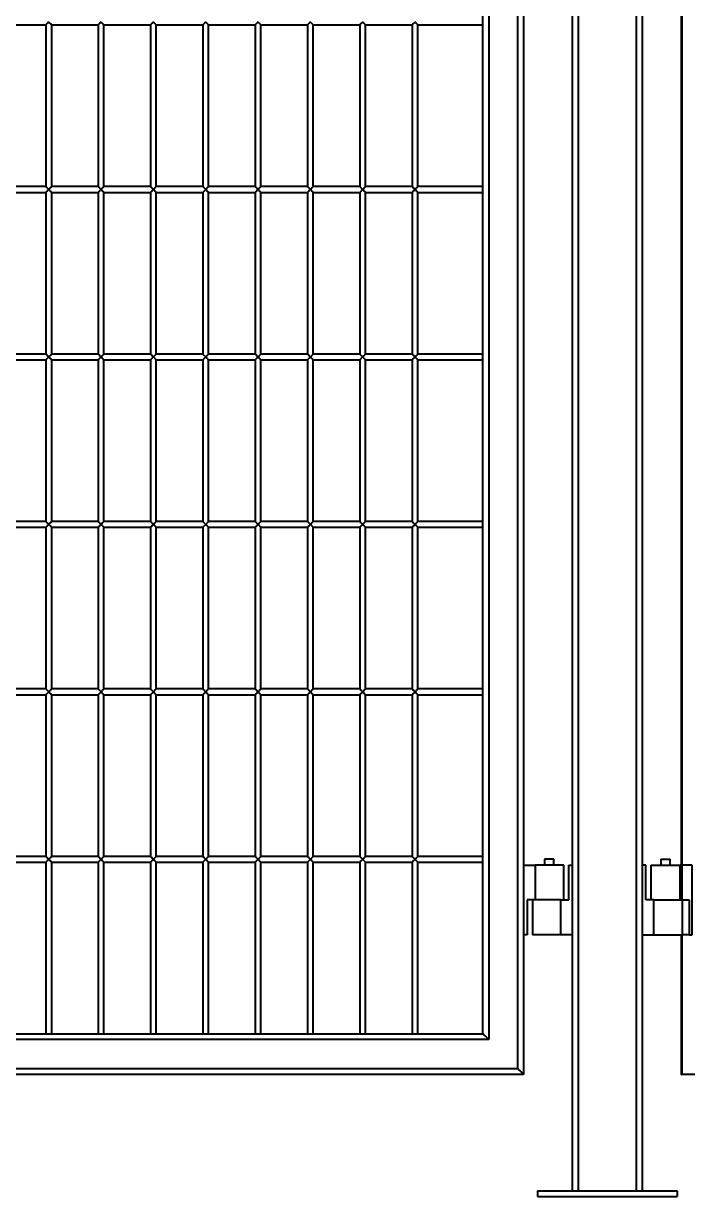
# Model space of a CAD drawing. Header units: millimetres. Extents: x 0 to 297, y 0 to 210.
# Drawn here: x 78.24 to 84, y 155.71 to 165.8 of the extents above; entities that cross this region are included whole.
import ezdxf

# ---------------------------------------------------------------- set-up
doc = ezdxf.new("R2010")
doc.units = ezdxf.units.MM
doc.layers.add('轮廓实线层', color=7, linetype='Continuous', lineweight=40)

msp = doc.modelspace()

# ---------------------------------------------------------------- linework, layer by layer
at = {"layer": '轮廓实线层', "color": 7, "linetype": 'Continuous', "lineweight": 40}
for p, q in [((82.9609, 155.7603), (82.9609, 175.7603)), ((83.0109, 175.7603), (83.0109, 155.7603)), ((83.5109, 155.7603), (83.5109, 175.7603)), ((83.5609, 175.7603), (83.5609, 155.7603)), ((82.5409, 174.7603), (82.5409, 156.7603)), ((82.4909, 156.8103), (82.4909, 174.7103)), ((82.2409, 174.4603), (82.2409, 157.0603)), ((82.1909, 157.1103), (82.1909, 174.4103)), ((83.8948, 172.9603), (83.8948, 158.5603)), ((78.0309, 165.7853), (78.4309, 165.7853)), ((78.4309, 165.7853), (78.4309, 164.3953)), ((78.4809, 165.7853), (78.8809, 165.7853)), ((78.4809, 164.3953), (78.4809, 165.7853)), ((78.8809, 165.7853), (78.8809, 164.3953)), ((78.9309, 165.7853), (79.3309, 165.7853)), ((78.9309, 164.3953), (78.9309, 165.7853)), ((79.3309, 165.7853), (79.3309, 164.3953)), ((79.3809, 164.3953), (79.3809, 165.7853)), ((79.3809, 165.7853), (79.7809, 165.7853)), ((79.7809, 165.7853), (79.7809, 164.3953)), ((79.8309, 165.7853), (80.2309, 165.7853)), ((79.8309, 164.3953), (79.8309, 165.7853)), ((80.2309, 165.7853), (80.2309, 164.3953)), ((80.2809, 164.3953), (80.2809, 165.7853)), ((80.2809, 165.7853), (80.6809, 165.7853)), ((80.6809, 165.7853), (80.6809, 164.3953)), ((80.7309, 165.7853), (81.1309, 165.7853)), ((80.7309, 164.3953), (80.7309, 165.7853)), ((81.1309, 165.7853), (81.1309, 164.3953)), ((81.1809, 165.7853), (81.5809, 165.7853)), ((81.1809, 164.3953), (81.1809, 165.7853)), ((81.5809, 165.7853), (81.5809, 164.3953)), ((81.6309, 165.7853), (82.1909, 165.7853)), ((81.6309, 164.3953), (81.6309, 165.7853)), ((78.4309, 164.3953), (78.0309, 164.3953)), ((78.0309, 164.3453), (78.4309, 164.3453)), ((78.4309, 164.3453), (78.4309, 162.9553)), ((78.8809, 164.3953), (78.4809, 164.3953)), ((78.4809, 164.3453), (78.8809, 164.3453)), ((78.4809, 162.9553), (78.4809, 164.3453)), ((78.8809, 164.3453), (78.8809, 162.9553)), ((79.3309, 164.3953), (78.9309, 164.3953)), ((78.9309, 162.9553), (78.9309, 164.3453)), ((78.9309, 164.3453), (79.3309, 164.3453)), ((79.3309, 164.3453), (79.3309, 162.9553)), ((79.3559, 164.3703), (79.3809, 164.3953)), ((79.7809, 164.3953), (79.3809, 164.3953)), ((79.3809, 164.3453), (79.7809, 164.3453)), ((79.3809, 162.9553), (79.3809, 164.3453)), ((79.7809, 164.3953), (79.8059, 164.3703)), ((79.8059, 164.3703), (79.7809, 164.3453)), ((79.7809, 164.3453), (79.7809, 162.9553)), ((80.2309, 164.3953), (79.8309, 164.3953)), ((79.8309, 164.3453), (80.2309, 164.3453)), ((79.8309, 162.9553), (79.8309, 164.3453)), ((80.2309, 164.3453), (80.2309, 162.9553)), ((80.6809, 164.3953), (80.2809, 164.3953)), ((80.2809, 162.9553), (80.2809, 164.3453)), ((80.2809, 164.3453), (80.6809, 164.3453)), ((80.6809, 164.3453), (80.6809, 162.9553)), ((81.1309, 164.3953), (80.7309, 164.3953)), ((80.7309, 164.3453), (81.1309, 164.3453)), ((80.7309, 162.9553), (80.7309, 164.3453)), ((81.1309, 164.3953), (81.1559, 164.3703)), ((81.1559, 164.3703), (81.1309, 164.3453)), ((81.1309, 164.3453), (81.1309, 162.9553)), ((81.5809, 164.3953), (81.1809, 164.3953)), ((81.1809, 164.3453), (81.5809, 164.3453)), ((81.1809, 162.9553), (81.1809, 164.3453)), ((81.5809, 164.3453), (81.5809, 162.9553)), ((82.1909, 164.3953), (81.6309, 164.3953)), ((81.6309, 164.3453), (82.1909, 164.3453)), ((81.6309, 162.9553), (81.6309, 164.3453)), ((78.4309, 162.9553), (78.0309, 162.9553)), ((78.8809, 162.9553), (78.4809, 162.9553)), ((79.3309, 162.9553), (78.9309, 162.9553)), ((79.3809, 162.9053), (79.3559, 162.9303)), ((79.7809, 162.9553), (79.3809, 162.9553)), ((79.7809, 162.9553), (79.8059, 162.9303)), ((79.8059, 162.9303), (79.7809, 162.9053)), ((80.2309, 162.9553), (79.8309, 162.9553)), ((80.6809, 162.9553), (80.2809, 162.9553)), ((81.1309, 162.9553), (80.7309, 162.9553)), ((81.1309, 162.9553), (81.1559, 162.9303)), ((81.1559, 162.9303), (81.1309, 162.9053)), ((81.5809, 162.9553), (81.1809, 162.9553)), ((82.1909, 162.9553), (81.6309, 162.9553)), ((78.0309, 162.9053), (78.4309, 162.9053)), ((78.4309, 162.9053), (78.4309, 161.5153)), ((78.4809, 161.5153), (78.4809, 162.9053)), ((78.4809, 162.9053), (78.8809, 162.9053)), ((78.8809, 162.9053), (78.8809, 161.5153)), ((78.9309, 162.9053), (79.3309, 162.9053)), ((78.9309, 161.5153), (78.9309, 162.9053)), ((79.3309, 162.9053), (79.3309, 161.5153)), ((79.3809, 162.9053), (79.7809, 162.9053)), ((79.3809, 161.5153), (79.3809, 162.9053)), ((79.7809, 162.9053), (79.7809, 161.5153)), ((79.8309, 161.5153), (79.8309, 162.9053)), ((79.8309, 162.9053), (80.2309, 162.9053)), ((80.2309, 162.9053), (80.2309, 161.5153)), ((80.2809, 162.9053), (80.6809, 162.9053)), ((80.2809, 161.5153), (80.2809, 162.9053)), ((80.6809, 162.9053), (80.6809, 161.5153)), ((80.7309, 162.9053), (81.1309, 162.9053)), ((80.7309, 161.5153), (80.7309, 162.9053)), ((81.1309, 162.9053), (81.1309, 161.5153)), ((81.1809, 161.5153), (81.1809, 162.9053)), ((81.1809, 162.9053), (81.5809, 162.9053)), ((81.5809, 162.9053), (81.5809, 161.5153)), ((81.6309, 162.9053), (82.1909, 162.9053)), ((81.6309, 161.5153), (81.6309, 162.9053)), ((78.4309, 161.5153), (78.0309, 161.5153)), ((78.8809, 161.5153), (78.4809, 161.5153)), ((79.3309, 161.5153), (78.9309, 161.5153)), ((79.3309, 161.5153), (79.3559, 161.4903)), ((79.7809, 161.5153), (79.3809, 161.5153)), ((79.8059, 161.4903), (79.8309, 161.5153)), ((80.2309, 161.5153), (79.8309, 161.5153)), ((80.6809, 161.5153), (80.2809, 161.5153)), ((80.6809, 161.5153), (80.7059, 161.4903)), ((81.1309, 161.5153), (80.7309, 161.5153)), ((81.5809, 161.5153), (81.1809, 161.5153)), ((82.1909, 161.5153), (81.6309, 161.5153)), ((78.0309, 161.4653), (78.4309, 161.4653)), ((78.4309, 161.4653), (78.4309, 160.0753)), ((78.4809, 160.0753), (78.4809, 161.4653)), ((78.4809, 161.4653), (78.8809, 161.4653)), ((78.8809, 161.4653), (78.8809, 160.0753)), ((78.9309, 160.0753), (78.9309, 161.4653)), ((78.9309, 161.4653), (79.3309, 161.4653)), ((79.3309, 161.4653), (79.3309, 160.0753)), ((79.3809, 160.0753), (79.3809, 161.4653)), ((79.3809, 161.4653), (79.7809, 161.4653)), ((79.8059, 161.4903), (79.7809, 161.4653)), ((79.7809, 161.4653), (79.7809, 160.0753)), ((79.8309, 161.4653), (80.2309, 161.4653)), ((79.8309, 160.0753), (79.8309, 161.4653)), ((80.2309, 161.4653), (80.2309, 160.0753)), ((80.2809, 160.0753), (80.2809, 161.4653)), ((80.2809, 161.4653), (80.6809, 161.4653)), ((80.6809, 161.4653), (80.6809, 160.0753)), ((80.7309, 160.0753), (80.7309, 161.4653)), ((80.7309, 161.4653), (81.1309, 161.4653)), ((81.1559, 161.4903), (81.1309, 161.4653)), ((81.1309, 161.4653), (81.1309, 160.0753)), ((81.1809, 160.0753), (81.1809, 161.4653)), ((81.1809, 161.4653), (81.5809, 161.4653)), ((81.5809, 161.4653), (81.5809, 160.0753)), ((81.6309, 161.4653), (82.1909, 161.4653)), ((81.6309, 160.0753), (81.6309, 161.4653)), ((78.4309, 160.0753), (78.0309, 160.0753)), ((78.0309, 160.0253), (78.4309, 160.0253)), ((78.4309, 160.0253), (78.4309, 158.6353)), ((78.8809, 160.0753), (78.4809, 160.0753)), ((78.4809, 158.6353), (78.4809, 160.0253)), ((78.4809, 160.0253), (78.8809, 160.0253)), ((78.8809, 160.0253), (78.8809, 158.6353)), ((79.3309, 160.0753), (78.9309, 160.0753)), ((78.9309, 158.6353), (78.9309, 160.0253)), ((78.9309, 160.0253), (79.3309, 160.0253)), ((79.3309, 160.0253), (79.3309, 158.6353)), ((79.7809, 160.0753), (79.3809, 160.0753)), ((79.3809, 158.6353), (79.3809, 160.0253)), ((79.3809, 160.0253), (79.7809, 160.0253)), ((79.7809, 160.0253), (79.7809, 158.6353)), ((80.2309, 160.0753), (79.8309, 160.0753)), ((79.8309, 160.0253), (80.2309, 160.0253)), ((79.8309, 158.6353), (79.8309, 160.0253)), ((80.2309, 160.0253), (80.2309, 158.6353)), ((80.6809, 160.0753), (80.2809, 160.0753)), ((80.2809, 158.6353), (80.2809, 160.0253)), ((80.2809, 160.0253), (80.6809, 160.0253)), ((80.6809, 160.0253), (80.6809, 158.6353)), ((81.1309, 160.0753), (80.7309, 160.0753)), ((80.7309, 158.6353), (80.7309, 160.0253)), ((80.7309, 160.0253), (81.1309, 160.0253)), ((81.1309, 160.0253), (81.1309, 158.6353)), ((81.5809, 160.0753), (81.1809, 160.0753)), ((81.1809, 158.6353), (81.1809, 160.0253)), ((81.1809, 160.0253), (81.5809, 160.0253)), ((81.5809, 160.0253), (81.5809, 158.6353)), ((82.1909, 160.0753), (81.6309, 160.0753)), ((81.6309, 160.0253), (82.1909, 160.0253)), ((81.6309, 158.6353), (81.6309, 160.0253)), ((78.4309, 158.6353), (78.0309, 158.6353)), ((78.0309, 158.5853), (78.4309, 158.5853)), ((78.4309, 158.5853), (78.4309, 157.1103)), ((78.8809, 158.6353), (78.4809, 158.6353)), ((78.4809, 157.1103), (78.4809, 158.5853)), ((78.4809, 158.5853), (78.8809, 158.5853)), ((78.8809, 158.5853), (78.8809, 157.1103)), ((79.3309, 158.6353), (78.9309, 158.6353)), ((78.9309, 157.1103), (78.9309, 158.5853)), ((78.9309, 158.5853), (79.3309, 158.5853)), ((79.3309, 158.5853), (79.3309, 157.1103)), ((79.7809, 158.6353), (79.3809, 158.6353)), ((79.3809, 157.1103), (79.3809, 158.5853)), ((79.3809, 158.5853), (79.7809, 158.5853)), ((79.7809, 158.5853), (79.7809, 157.1103)), ((80.2309, 158.6353), (79.8309, 158.6353)), ((79.8309, 158.5853), (80.2309, 158.5853)), ((79.8309, 157.1103), (79.8309, 158.5853)), ((80.2309, 158.5853), (80.2309, 157.1103)), ((80.6809, 158.6353), (80.2809, 158.6353)), ((80.2809, 157.1103), (80.2809, 158.5853)), ((80.2809, 158.5853), (80.6809, 158.5853)), ((80.6809, 158.5853), (80.6809, 157.1103)), ((81.1309, 158.6353), (80.7309, 158.6353)), ((80.7309, 158.5853), (81.1309, 158.5853)), ((80.7309, 157.1103), (80.7309, 158.5853)), ((81.1309, 158.5853), (81.1309, 157.1103)), ((81.5809, 158.6353), (81.1809, 158.6353)), ((81.1809, 157.1103), (81.1809, 158.5853)), ((81.1809, 158.5853), (81.5809, 158.5853)), ((81.5809, 158.5853), (81.5809, 157.1103)), ((82.1909, 158.6353), (81.6309, 158.6353)), ((81.6309, 157.1103), (81.6309, 158.5853)), ((81.6309, 158.5853), (82.1909, 158.5853)), ((82.7209, 158.6103), (82.7209, 158.5603)), ((82.8009, 158.6103), (82.7209, 158.6103)), ((82.8009, 158.5603), (82.8009, 158.6103)), ((83.7209, 158.6103), (83.7209, 158.5603)), ((83.7209, 158.6103), (83.8009, 158.6103)), ((83.8009, 158.5603), (83.8009, 158.6103)), ((82.5409, 158.5603), (82.6409, 158.5603)), ((82.8859, 158.5603), (82.6409, 158.5603)), ((82.6409, 158.5603), (82.6409, 158.2603)), ((82.8859, 158.2603), (82.8859, 158.5603)), ((82.9309, 158.5603), (82.9609, 158.5603)), ((82.9309, 158.2603), (82.9309, 158.5603)), ((83.5909, 158.5603), (83.5609, 158.5603)), ((83.5909, 158.2603), (83.5909, 158.5603)), ((83.6359, 158.5603), (83.6359, 158.2603)), ((83.6359, 158.5603), (83.8859, 158.5603)), ((83.8859, 158.2603), (83.8859, 158.5603)), ((83.9019, 158.5603), (83.8859, 158.5603)), ((83.9019, 158.5603), (83.9019, 158.2603)), ((83.991, 158.5603), (83.9019, 158.5603)), ((83.991, 157.9603), (83.991, 158.5603)), ((82.5709, 158.2603), (82.5709, 157.9603)), ((82.6409, 158.2603), (82.5709, 158.2603)), ((82.6159, 158.2603), (82.6159, 157.9603)), ((82.7509, 158.2603), (82.6409, 158.2603)), ((82.8609, 158.2603), (82.7509, 158.2603)), ((82.8609, 157.9603), (82.8609, 158.2603)), ((82.8609, 158.2603), (82.9309, 158.2603)), ((83.6609, 158.2603), (83.5909, 158.2603)), ((83.6609, 157.9603), (83.6609, 158.2603)), ((83.6609, 158.2603), (83.7709, 158.2603)), ((83.7709, 158.2603), (83.9055, 158.2603)), ((83.9055, 158.2603), (83.9642, 158.2603)), ((83.9059, 157.9603), (83.9059, 158.2603)), ((83.9642, 158.2603), (83.9642, 157.9603)), ((82.5709, 157.9603), (82.5409, 157.9603)), ((82.8609, 157.9603), (82.6159, 157.9603)), ((82.9609, 157.9603), (82.8609, 157.9603)), ((83.5609, 157.9603), (83.6609, 157.9603)), ((83.6609, 157.9603), (83.9059, 157.9603)), ((83.8948, 157.9603), (83.8948, 156.7657)), ((83.9642, 157.9603), (83.9059, 157.9603)), ((83.9642, 157.9603), (83.991, 157.9603)), ((74.3309, 157.1103), (82.1909, 157.1103)), ((82.2409, 157.0603), (74.2809, 157.0603)), ((82.5409, 156.7603), (73.9809, 156.7603)), ((74.0309, 156.8103), (82.4909, 156.8103)), ((84.0137, 156.7603), (83.9003, 156.7603)), ((82.6609, 155.7603), (83.8609, 155.7603)), ((82.6609, 155.7603), (82.6609, 155.7103)), ((83.8609, 155.7603), (83.8609, 155.7103)), ((82.6609, 155.7103), (83.8609, 155.7103))]:
    msp.add_line(p, q, dxfattribs=at)
at = {"layer": '轮廓实线层', "color": 8, "linetype": 'Continuous', "lineweight": 40}
for p, q in [((83.9003, 172.9603), (83.9003, 158.5603)), ((83.9003, 157.9603), (83.9003, 156.7603))]:
    msp.add_line(p, q, dxfattribs=at)
at = {"layer": '轮廓实线层', "color": 7, "linetype": 'Continuous', "lineweight": 40, "flags": 128}
for points in [[(78.4559, 165.8103), (78.4513, 165.8057), (78.4469, 165.8012), (78.4427, 165.7971), (78.4391, 165.7934), (78.4359, 165.7903), (78.4335, 165.7879), (78.4319, 165.7862), (78.431, 165.7854), (78.4309, 165.7853)], [(78.4809, 165.7853), (78.4805, 165.7856), (78.4794, 165.7868), (78.4776, 165.7886), (78.4751, 165.7911), (78.472, 165.7942), (78.4684, 165.7978), (78.4645, 165.8017), (78.4602, 165.8059), (78.4559, 165.8103)], [(78.9059, 165.8103), (78.9013, 165.8057), (78.8969, 165.8012), (78.8927, 165.7971), (78.8891, 165.7934), (78.8859, 165.7903), (78.8835, 165.7879), (78.8819, 165.7862), (78.881, 165.7854), (78.8809, 165.7853)], [(78.9309, 165.7853), (78.9305, 165.7856), (78.9294, 165.7868), (78.9276, 165.7886), (78.9251, 165.7911), (78.922, 165.7942), (78.9184, 165.7978), (78.9145, 165.8017), (78.9102, 165.8059), (78.9059, 165.8103)], [(79.3559, 165.8103), (79.3513, 165.8057), (79.3469, 165.8012), (79.3427, 165.7971), (79.3391, 165.7934), (79.3359, 165.7903), (79.3335, 165.7879), (79.3319, 165.7862), (79.331, 165.7854), (79.3309, 165.7853)], [(79.3809, 165.7853), (79.3805, 165.7856), (79.3794, 165.7868), (79.3776, 165.7886), (79.3751, 165.7911), (79.372, 165.7942), (79.3684, 165.7978), (79.3645, 165.8017), (79.3602, 165.8059), (79.3559, 165.8103)], [(79.8059, 165.8103), (79.8013, 165.8057), (79.7969, 165.8012), (79.7927, 165.7971), (79.7891, 165.7934), (79.786, 165.7903), (79.7835, 165.7879), (79.7819, 165.7862), (79.781, 165.7854), (79.7809, 165.7853)], [(79.8309, 165.7853), (79.8305, 165.7856), (79.8294, 165.7868), (79.8276, 165.7886), (79.8251, 165.7911), (79.822, 165.7942), (79.8184, 165.7978), (79.8145, 165.8017), (79.8102, 165.8059), (79.8059, 165.8103)], [(80.2559, 165.8103), (80.2513, 165.8057), (80.2469, 165.8012), (80.2427, 165.7971), (80.2391, 165.7934), (80.2359, 165.7903), (80.2335, 165.7879), (80.2319, 165.7862), (80.231, 165.7854), (80.2309, 165.7853)], [(80.2809, 165.7853), (80.2805, 165.7856), (80.2794, 165.7868), (80.2776, 165.7886), (80.2751, 165.7911), (80.272, 165.7942), (80.2684, 165.7978), (80.2645, 165.8017), (80.2602, 165.8059), (80.2559, 165.8103)], [(80.7059, 165.8103), (80.7013, 165.8057), (80.6969, 165.8012), (80.6927, 165.7971), (80.6891, 165.7934), (80.6859, 165.7903), (80.6835, 165.7879), (80.6819, 165.7862), (80.681, 165.7854), (80.6809, 165.7853)], [(80.7309, 165.7853), (80.7305, 165.7856), (80.7294, 165.7868), (80.7276, 165.7886), (80.7251, 165.7911), (80.722, 165.7942), (80.7184, 165.7978), (80.7145, 165.8017), (80.7102, 165.8059), (80.7059, 165.8103)], [(81.1559, 165.8103), (81.1513, 165.8057), (81.1469, 165.8012), (81.1427, 165.7971), (81.1391, 165.7934), (81.1359, 165.7903), (81.1335, 165.7879), (81.1319, 165.7862), (81.131, 165.7854), (81.1309, 165.7853)], [(81.1809, 165.7853), (81.1805, 165.7856), (81.1794, 165.7868), (81.1776, 165.7886), (81.1751, 165.7911), (81.172, 165.7942), (81.1684, 165.7978), (81.1645, 165.8017), (81.1602, 165.8059), (81.1559, 165.8103)], [(81.6059, 165.8103), (81.6013, 165.8057), (81.5969, 165.8012), (81.5927, 165.7971), (81.5891, 165.7934), (81.5859, 165.7903), (81.5835, 165.7879), (81.5819, 165.7862), (81.581, 165.7854), (81.5809, 165.7853)], [(81.6309, 165.7853), (81.6305, 165.7856), (81.6294, 165.7868), (81.6276, 165.7886), (81.6251, 165.7911), (81.622, 165.7942), (81.6184, 165.7978), (81.6145, 165.8017), (81.6102, 165.8059), (81.6059, 165.8103)], [(78.4309, 164.3953), (78.431, 164.3952), (78.4319, 164.3943), (78.4335, 164.3926), (78.4359, 164.3902), (78.4391, 164.3871), (78.4427, 164.3834), (78.4469, 164.3793), (78.4513, 164.3749), (78.4559, 164.3703)], [(78.4559, 164.3703), (78.4513, 164.3657), (78.4469, 164.3612), (78.4427, 164.3571), (78.4391, 164.3534), (78.4359, 164.3503), (78.4335, 164.3479), (78.4319, 164.3462), (78.431, 164.3454), (78.4309, 164.3453)], [(78.4559, 164.3703), (78.4602, 164.3746), (78.4645, 164.3788), (78.4684, 164.3828), (78.472, 164.3863), (78.4751, 164.3894), (78.4776, 164.3919), (78.4794, 164.3938), (78.4805, 164.3949), (78.4809, 164.3953)], [(78.4809, 164.3453), (78.4805, 164.3456), (78.4794, 164.3468), (78.4776, 164.3486), (78.4751, 164.3511), (78.472, 164.3542), (78.4684, 164.3578), (78.4645, 164.3617), (78.4602, 164.3659), (78.4559, 164.3703)], [(78.8809, 164.3953), (78.881, 164.3952), (78.8819, 164.3943), (78.8835, 164.3926), (78.8859, 164.3902), (78.8891, 164.3871), (78.8927, 164.3834), (78.8969, 164.3793), (78.9013, 164.3749), (78.9059, 164.3703)], [(78.9059, 164.3703), (78.9013, 164.3657), (78.8969, 164.3612), (78.8927, 164.3571), (78.8891, 164.3534), (78.8859, 164.3503), (78.8835, 164.3479), (78.8819, 164.3462), (78.881, 164.3454), (78.8809, 164.3453)], [(78.9059, 164.3703), (78.9102, 164.3746), (78.9145, 164.3788), (78.9184, 164.3828), (78.922, 164.3863), (78.9251, 164.3894), (78.9276, 164.3919), (78.9294, 164.3938), (78.9305, 164.3949), (78.9309, 164.3953)], [(78.9309, 164.3453), (78.9305, 164.3456), (78.9294, 164.3468), (78.9276, 164.3486), (78.9251, 164.3511), (78.922, 164.3542), (78.9184, 164.3578), (78.9145, 164.3617), (78.9102, 164.3659), (78.9059, 164.3703)], [(79.3309, 164.3953), (79.331, 164.3952), (79.3319, 164.3943), (79.3335, 164.3926), (79.3359, 164.3902), (79.3391, 164.3871), (79.3427, 164.3834), (79.3469, 164.3793), (79.3513, 164.3749), (79.3559, 164.3703)], [(79.3559, 164.3703), (79.3513, 164.3657), (79.3469, 164.3612), (79.3427, 164.3571), (79.3391, 164.3534), (79.3359, 164.3503), (79.3335, 164.3479), (79.3319, 164.3462), (79.331, 164.3454), (79.3309, 164.3453)], [(79.3809, 164.3453), (79.3805, 164.3456), (79.3794, 164.3468), (79.3776, 164.3486), (79.3751, 164.3511), (79.372, 164.3542), (79.3684, 164.3578), (79.3645, 164.3617), (79.3602, 164.3659), (79.3559, 164.3703)], [(79.8059, 164.3703), (79.8102, 164.3746), (79.8145, 164.3788), (79.8184, 164.3828), (79.822, 164.3863), (79.8251, 164.3894), (79.8276, 164.3919), (79.8294, 164.3938), (79.8305, 164.3949), (79.8309, 164.3953)], [(79.8309, 164.3453), (79.8305, 164.3456), (79.8294, 164.3468), (79.8276, 164.3486), (79.8251, 164.3511), (79.822, 164.3542), (79.8184, 164.3578), (79.8145, 164.3617), (79.8102, 164.3659), (79.8059, 164.3703)], [(80.2309, 164.3953), (80.231, 164.3952), (80.2319, 164.3943), (80.2335, 164.3926), (80.2359, 164.3902), (80.2391, 164.3871), (80.2427, 164.3834), (80.2469, 164.3793), (80.2513, 164.3749), (80.2559, 164.3703)], [(80.2559, 164.3703), (80.2513, 164.3657), (80.2469, 164.3612), (80.2427, 164.3571), (80.2391, 164.3534), (80.2359, 164.3503), (80.2335, 164.3479), (80.2319, 164.3462), (80.231, 164.3454), (80.2309, 164.3453)], [(80.2559, 164.3703), (80.2602, 164.3746), (80.2645, 164.3788), (80.2684, 164.3828), (80.272, 164.3863), (80.2751, 164.3894), (80.2776, 164.3919), (80.2794, 164.3938), (80.2805, 164.3949), (80.2809, 164.3953)], [(80.2809, 164.3453), (80.2805, 164.3456), (80.2794, 164.3468), (80.2776, 164.3486), (80.2751, 164.3511), (80.272, 164.3542), (80.2684, 164.3578), (80.2645, 164.3617), (80.2602, 164.3659), (80.2559, 164.3703)], [(80.6809, 164.3953), (80.681, 164.3952), (80.6819, 164.3943), (80.6835, 164.3926), (80.6859, 164.3902), (80.6891, 164.3871), (80.6927, 164.3834), (80.6969, 164.3793), (80.7013, 164.3749), (80.7059, 164.3703)], [(80.7059, 164.3703), (80.7013, 164.3657), (80.6969, 164.3612), (80.6927, 164.3571), (80.6891, 164.3534), (80.6859, 164.3503), (80.6835, 164.3479), (80.6819, 164.3462), (80.681, 164.3454), (80.6809, 164.3453)], [(80.7059, 164.3703), (80.7102, 164.3746), (80.7145, 164.3788), (80.7184, 164.3828), (80.722, 164.3863), (80.7251, 164.3894), (80.7276, 164.3919), (80.7294, 164.3938), (80.7305, 164.3949), (80.7309, 164.3953)], [(80.7309, 164.3453), (80.7305, 164.3456), (80.7294, 164.3468), (80.7276, 164.3486), (80.7251, 164.3511), (80.722, 164.3542), (80.7184, 164.3578), (80.7145, 164.3617), (80.7102, 164.3659), (80.7059, 164.3703)], [(81.1559, 164.3703), (81.1602, 164.3746), (81.1645, 164.3788), (81.1684, 164.3828), (81.172, 164.3863), (81.1751, 164.3894), (81.1776, 164.3919), (81.1794, 164.3938), (81.1805, 164.3949), (81.1809, 164.3953)], [(81.1809, 164.3453), (81.1805, 164.3456), (81.1794, 164.3468), (81.1776, 164.3486), (81.1751, 164.3511), (81.172, 164.3542), (81.1684, 164.3578), (81.1645, 164.3617), (81.1602, 164.3659), (81.1559, 164.3703)], [(81.5809, 164.3953), (81.581, 164.3952), (81.5819, 164.3943), (81.5835, 164.3926), (81.5859, 164.3902), (81.5891, 164.3871), (81.5927, 164.3834), (81.5969, 164.3793), (81.6013, 164.3749), (81.6059, 164.3703)], [(81.6059, 164.3703), (81.6013, 164.3657), (81.5969, 164.3612), (81.5927, 164.3571), (81.5891, 164.3534), (81.5859, 164.3503), (81.5835, 164.3479), (81.5819, 164.3462), (81.581, 164.3454), (81.5809, 164.3453)], [(81.6059, 164.3703), (81.6102, 164.3746), (81.6145, 164.3788), (81.6184, 164.3828), (81.622, 164.3863), (81.6251, 164.3894), (81.6276, 164.3919), (81.6294, 164.3938), (81.6305, 164.3949), (81.6309, 164.3953)], [(81.6309, 164.3453), (81.6305, 164.3456), (81.6294, 164.3468), (81.6276, 164.3486), (81.6251, 164.3511), (81.622, 164.3542), (81.6184, 164.3578), (81.6145, 164.3617), (81.6102, 164.3659), (81.6059, 164.3703)], [(78.4309, 162.9553), (78.431, 162.9552), (78.4319, 162.9543), (78.4335, 162.9526), (78.4359, 162.9502), (78.4391, 162.9471), (78.4427, 162.9434), (78.4469, 162.9393), (78.4513, 162.9349), (78.4559, 162.9303)], [(78.4559, 162.9303), (78.4513, 162.9257), (78.4469, 162.9212), (78.4427, 162.9171), (78.4391, 162.9134), (78.4359, 162.9103), (78.4335, 162.9079), (78.4319, 162.9062), (78.431, 162.9054), (78.4309, 162.9053)], [(78.4559, 162.9303), (78.4602, 162.9346), (78.4645, 162.9388), (78.4684, 162.9428), (78.472, 162.9463), (78.4751, 162.9494), (78.4776, 162.9519), (78.4794, 162.9538), (78.4805, 162.9549), (78.4809, 162.9553)], [(78.4809, 162.9053), (78.4805, 162.9056), (78.4794, 162.9068), (78.4776, 162.9086), (78.4751, 162.9111), (78.472, 162.9142), (78.4684, 162.9178), (78.4645, 162.9217), (78.4602, 162.9259), (78.4559, 162.9303)], [(78.8809, 162.9553), (78.881, 162.9552), (78.8819, 162.9543), (78.8835, 162.9526), (78.8859, 162.9502), (78.8891, 162.9471), (78.8927, 162.9434), (78.8969, 162.9393), (78.9013, 162.9349), (78.9059, 162.9303)], [(78.9059, 162.9303), (78.9013, 162.9257), (78.8969, 162.9212), (78.8927, 162.9171), (78.8891, 162.9134), (78.8859, 162.9103), (78.8835, 162.9079), (78.8819, 162.9062), (78.881, 162.9054), (78.8809, 162.9053)], [(78.9059, 162.9303), (78.9102, 162.9346), (78.9145, 162.9388), (78.9184, 162.9428), (78.922, 162.9463), (78.9251, 162.9494), (78.9276, 162.9519), (78.9294, 162.9538), (78.9305, 162.9549), (78.9309, 162.9553)], [(78.9309, 162.9053), (78.9305, 162.9056), (78.9294, 162.9068), (78.9276, 162.9086), (78.9251, 162.9111), (78.922, 162.9142), (78.9184, 162.9178), (78.9145, 162.9217), (78.9102, 162.9259), (78.9059, 162.9303)], [(79.3309, 162.9553), (79.331, 162.9552), (79.3319, 162.9543), (79.3335, 162.9526), (79.3359, 162.9502), (79.3391, 162.9471), (79.3427, 162.9434), (79.3469, 162.9393), (79.3513, 162.9349), (79.3559, 162.9303)], [(79.3559, 162.9303), (79.3513, 162.9257), (79.3469, 162.9212), (79.3427, 162.9171), (79.3391, 162.9134), (79.3359, 162.9103), (79.3335, 162.9079), (79.3319, 162.9062), (79.331, 162.9054), (79.3309, 162.9053)], [(79.3559, 162.9303), (79.3602, 162.9346), (79.3645, 162.9388), (79.3684, 162.9428), (79.372, 162.9463), (79.3751, 162.9494), (79.3776, 162.9519), (79.3794, 162.9538), (79.3805, 162.9549), (79.3809, 162.9553)], [(79.8059, 162.9303), (79.8102, 162.9346), (79.8145, 162.9388), (79.8184, 162.9428), (79.822, 162.9463), (79.8251, 162.9494), (79.8276, 162.9519), (79.8294, 162.9538), (79.8305, 162.9549), (79.8309, 162.9553)], [(79.8309, 162.9053), (79.8305, 162.9056), (79.8294, 162.9068), (79.8276, 162.9086), (79.8251, 162.9111), (79.822, 162.9142), (79.8184, 162.9178), (79.8145, 162.9217), (79.8102, 162.9259), (79.8059, 162.9303)], [(80.2309, 162.9553), (80.231, 162.9552), (80.2319, 162.9543), (80.2335, 162.9526), (80.2359, 162.9502), (80.2391, 162.9471), (80.2427, 162.9434), (80.2469, 162.9393), (80.2513, 162.9349), (80.2559, 162.9303)], [(80.2559, 162.9303), (80.2513, 162.9257), (80.2469, 162.9212), (80.2427, 162.9171), (80.2391, 162.9134), (80.2359, 162.9103), (80.2335, 162.9079), (80.2319, 162.9062), (80.231, 162.9054), (80.2309, 162.9053)], [(80.2559, 162.9303), (80.2602, 162.9346), (80.2645, 162.9388), (80.2684, 162.9428), (80.272, 162.9463), (80.2751, 162.9494), (80.2776, 162.9519), (80.2794, 162.9538), (80.2805, 162.9549), (80.2809, 162.9553)], [(80.2809, 162.9053), (80.2805, 162.9056), (80.2794, 162.9068), (80.2776, 162.9086), (80.2751, 162.9111), (80.272, 162.9142), (80.2684, 162.9178), (80.2645, 162.9217), (80.2602, 162.9259), (80.2559, 162.9303)], [(80.6809, 162.9553), (80.681, 162.9552), (80.6819, 162.9543), (80.6835, 162.9526), (80.6859, 162.9502), (80.6891, 162.9471), (80.6927, 162.9434), (80.6969, 162.9393), (80.7013, 162.9349), (80.7059, 162.9303)], [(80.7059, 162.9303), (80.7013, 162.9257), (80.6969, 162.9212), (80.6927, 162.9171), (80.6891, 162.9134), (80.6859, 162.9103), (80.6835, 162.9079), (80.6819, 162.9062), (80.681, 162.9054), (80.6809, 162.9053)], [(80.7059, 162.9303), (80.7102, 162.9346), (80.7145, 162.9388), (80.7184, 162.9428), (80.722, 162.9463), (80.7251, 162.9494), (80.7276, 162.9519), (80.7294, 162.9538), (80.7305, 162.9549), (80.7309, 162.9553)], [(80.7309, 162.9053), (80.7305, 162.9056), (80.7294, 162.9068), (80.7276, 162.9086), (80.7251, 162.9111), (80.722, 162.9142), (80.7184, 162.9178), (80.7145, 162.9217), (80.7102, 162.9259), (80.7059, 162.9303)], [(81.1559, 162.9303), (81.1602, 162.9346), (81.1645, 162.9388), (81.1684, 162.9428), (81.172, 162.9463), (81.1751, 162.9494), (81.1776, 162.9519), (81.1794, 162.9538), (81.1805, 162.9549), (81.1809, 162.9553)], [(81.1809, 162.9053), (81.1805, 162.9056), (81.1794, 162.9068), (81.1776, 162.9086), (81.1751, 162.9111), (81.172, 162.9142), (81.1684, 162.9178), (81.1645, 162.9217), (81.1602, 162.9259), (81.1559, 162.9303)], [(81.5809, 162.9553), (81.581, 162.9552), (81.5819, 162.9543), (81.5835, 162.9526), (81.5859, 162.9502), (81.5891, 162.9471), (81.5927, 162.9434), (81.5969, 162.9393), (81.6013, 162.9349), (81.6059, 162.9303)], [(81.6059, 162.9303), (81.6013, 162.9257), (81.5969, 162.9212), (81.5927, 162.9171), (81.5891, 162.9134), (81.5859, 162.9103), (81.5835, 162.9079), (81.5819, 162.9062), (81.581, 162.9054), (81.5809, 162.9053)], [(81.6059, 162.9303), (81.6102, 162.9346), (81.6145, 162.9388), (81.6184, 162.9428), (81.622, 162.9463), (81.6251, 162.9494), (81.6276, 162.9519), (81.6294, 162.9538), (81.6305, 162.9549), (81.6309, 162.9553)], [(81.6309, 162.9053), (81.6305, 162.9056), (81.6294, 162.9068), (81.6276, 162.9086), (81.6251, 162.9111), (81.622, 162.9142), (81.6184, 162.9178), (81.6145, 162.9217), (81.6102, 162.9259), (81.6059, 162.9303)], [(78.4309, 161.5153), (78.431, 161.5152), (78.4319, 161.5143), (78.4335, 161.5126), (78.4359, 161.5102), (78.4391, 161.5071), (78.4427, 161.5034), (78.4469, 161.4993), (78.4513, 161.4949), (78.4559, 161.4903)], [(78.4559, 161.4903), (78.4602, 161.4946), (78.4645, 161.4988), (78.4684, 161.5028), (78.472, 161.5063), (78.4751, 161.5094), (78.4776, 161.5119), (78.4794, 161.5138), (78.4805, 161.5149), (78.4809, 161.5153)], [(78.8809, 161.5153), (78.881, 161.5152), (78.8819, 161.5143), (78.8835, 161.5126), (78.8859, 161.5102), (78.8891, 161.5071), (78.8927, 161.5034), (78.8969, 161.4993), (78.9013, 161.4949), (78.9059, 161.4903)], [(78.9059, 161.4903), (78.9102, 161.4946), (78.9145, 161.4988), (78.9184, 161.5028), (78.922, 161.5063), (78.9251, 161.5094), (78.9276, 161.5119), (78.9294, 161.5138), (78.9305, 161.5149), (78.9309, 161.5153)], [(79.3559, 161.4903), (79.3602, 161.4946), (79.3645, 161.4988), (79.3684, 161.5028), (79.372, 161.5063), (79.3751, 161.5094), (79.3776, 161.5119), (79.3794, 161.5138), (79.3805, 161.5149), (79.3809, 161.5153)], [(79.7809, 161.5153), (79.781, 161.5152), (79.7819, 161.5143), (79.7835, 161.5126), (79.786, 161.5102), (79.7891, 161.5071), (79.7927, 161.5034), (79.7969, 161.4993), (79.8013, 161.4949), (79.8059, 161.4903)], [(80.2309, 161.5153), (80.231, 161.5152), (80.2319, 161.5143), (80.2335, 161.5126), (80.2359, 161.5102), (80.2391, 161.5071), (80.2427, 161.5034), (80.2469, 161.4993), (80.2513, 161.4949), (80.2559, 161.4903)], [(80.2559, 161.4903), (80.2602, 161.4946), (80.2645, 161.4988), (80.2684, 161.5028), (80.272, 161.5063), (80.2751, 161.5094), (80.2776, 161.5119), (80.2794, 161.5138), (80.2805, 161.5149), (80.2809, 161.5153)], [(80.7059, 161.4903), (80.7102, 161.4946), (80.7145, 161.4988), (80.7184, 161.5028), (80.722, 161.5063), (80.7251, 161.5094), (80.7276, 161.5119), (80.7294, 161.5138), (80.7305, 161.5149), (80.7309, 161.5153)], [(81.1309, 161.5153), (81.131, 161.5152), (81.1319, 161.5143), (81.1335, 161.5126), (81.1359, 161.5102), (81.1391, 161.5071), (81.1427, 161.5034), (81.1469, 161.4993), (81.1513, 161.4949), (81.1559, 161.4903)], [(81.1559, 161.4903), (81.1602, 161.4946), (81.1645, 161.4988), (81.1684, 161.5028), (81.172, 161.5063), (81.1751, 161.5094), (81.1776, 161.5119), (81.1794, 161.5138), (81.1805, 161.5149), (81.1809, 161.5153)], [(81.5809, 161.5153), (81.581, 161.5152), (81.5819, 161.5143), (81.5835, 161.5126), (81.5859, 161.5102), (81.5891, 161.5071), (81.5927, 161.5034), (81.5969, 161.4993), (81.6013, 161.4949), (81.6059, 161.4903)], [(81.6059, 161.4903), (81.6102, 161.4946), (81.6145, 161.4988), (81.6184, 161.5028), (81.622, 161.5063), (81.6251, 161.5094), (81.6276, 161.5119), (81.6294, 161.5138), (81.6305, 161.5149), (81.6309, 161.5153)], [(78.4559, 161.4903), (78.4513, 161.4857), (78.4469, 161.4812), (78.4427, 161.4771), (78.4391, 161.4734), (78.4359, 161.4703), (78.4335, 161.4679), (78.4319, 161.4662), (78.431, 161.4654), (78.4309, 161.4653)], [(78.4809, 161.4653), (78.4805, 161.4656), (78.4794, 161.4668), (78.4776, 161.4686), (78.4751, 161.4711), (78.472, 161.4742), (78.4684, 161.4778), (78.4645, 161.4817), (78.4602, 161.4859), (78.4559, 161.4903)], [(78.9059, 161.4903), (78.9013, 161.4857), (78.8969, 161.4812), (78.8927, 161.4771), (78.8891, 161.4734), (78.8859, 161.4703), (78.8835, 161.4679), (78.8819, 161.4662), (78.881, 161.4654), (78.8809, 161.4653)], [(78.9309, 161.4653), (78.9305, 161.4656), (78.9294, 161.4668), (78.9276, 161.4686), (78.9251, 161.4711), (78.922, 161.4742), (78.9184, 161.4778), (78.9145, 161.4817), (78.9102, 161.4859), (78.9059, 161.4903)], [(79.3559, 161.4903), (79.3513, 161.4857), (79.3469, 161.4812), (79.3427, 161.4771), (79.3391, 161.4734), (79.3359, 161.4703), (79.3335, 161.4679), (79.3319, 161.4662), (79.331, 161.4654), (79.3309, 161.4653)], [(79.3809, 161.4653), (79.3805, 161.4656), (79.3794, 161.4668), (79.3776, 161.4686), (79.3751, 161.4711), (79.372, 161.4742), (79.3684, 161.4778), (79.3645, 161.4817), (79.3602, 161.4859), (79.3559, 161.4903)], [(79.8309, 161.4653), (79.8305, 161.4656), (79.8294, 161.4668), (79.8276, 161.4686), (79.8251, 161.4711), (79.822, 161.4742), (79.8184, 161.4778), (79.8145, 161.4817), (79.8102, 161.4859), (79.8059, 161.4903)], [(80.2559, 161.4903), (80.2513, 161.4857), (80.2469, 161.4812), (80.2427, 161.4771), (80.2391, 161.4734), (80.2359, 161.4703), (80.2335, 161.4679), (80.2319, 161.4662), (80.231, 161.4654), (80.2309, 161.4653)], [(80.2809, 161.4653), (80.2805, 161.4656), (80.2794, 161.4668), (80.2776, 161.4686), (80.2751, 161.4711), (80.272, 161.4742), (80.2684, 161.4778), (80.2645, 161.4817), (80.2602, 161.4859), (80.2559, 161.4903)], [(80.7059, 161.4903), (80.7013, 161.4857), (80.6969, 161.4812), (80.6927, 161.4771), (80.6891, 161.4734), (80.6859, 161.4703), (80.6835, 161.4679), (80.6819, 161.4662), (80.681, 161.4654), (80.6809, 161.4653)], [(80.7309, 161.4653), (80.7305, 161.4656), (80.7294, 161.4668), (80.7276, 161.4686), (80.7251, 161.4711), (80.722, 161.4742), (80.7184, 161.4778), (80.7145, 161.4817), (80.7102, 161.4859), (80.7059, 161.4903)], [(81.1809, 161.4653), (81.1805, 161.4656), (81.1794, 161.4668), (81.1776, 161.4686), (81.1751, 161.4711), (81.172, 161.4742), (81.1684, 161.4778), (81.1645, 161.4817), (81.1602, 161.4859), (81.1559, 161.4903)], [(81.6059, 161.4903), (81.6013, 161.4857), (81.5969, 161.4812), (81.5927, 161.4771), (81.5891, 161.4734), (81.5859, 161.4703), (81.5835, 161.4679), (81.5819, 161.4662), (81.581, 161.4654), (81.5809, 161.4653)], [(81.6309, 161.4653), (81.6305, 161.4656), (81.6294, 161.4668), (81.6276, 161.4686), (81.6251, 161.4711), (81.622, 161.4742), (81.6184, 161.4778), (81.6145, 161.4817), (81.6102, 161.4859), (81.6059, 161.4903)], [(78.4309, 160.0753), (78.431, 160.0752), (78.4319, 160.0743), (78.4335, 160.0726), (78.4359, 160.0702), (78.4391, 160.0671), (78.4427, 160.0634), (78.4469, 160.0593), (78.4513, 160.0549), (78.4559, 160.0503)], [(78.4559, 160.0503), (78.4513, 160.0457), (78.4469, 160.0412), (78.4427, 160.0371), (78.4391, 160.0334), (78.4359, 160.0303), (78.4335, 160.0279), (78.4319, 160.0262), (78.431, 160.0254), (78.4309, 160.0253)], [(78.4559, 160.0503), (78.4602, 160.0546), (78.4645, 160.0588), (78.4684, 160.0628), (78.472, 160.0663), (78.4751, 160.0694), (78.4776, 160.0719), (78.4794, 160.0738), (78.4805, 160.0749), (78.4809, 160.0753)], [(78.4809, 160.0253), (78.4805, 160.0256), (78.4794, 160.0268), (78.4776, 160.0286), (78.4751, 160.0311), (78.472, 160.0342), (78.4684, 160.0378), (78.4645, 160.0417), (78.4602, 160.0459), (78.4559, 160.0503)], [(78.8809, 160.0753), (78.881, 160.0752), (78.8819, 160.0743), (78.8835, 160.0726), (78.8859, 160.0702), (78.8891, 160.0671), (78.8927, 160.0634), (78.8969, 160.0593), (78.9013, 160.0549), (78.9059, 160.0503)], [(78.9059, 160.0503), (78.9013, 160.0457), (78.8969, 160.0412), (78.8927, 160.0371), (78.8891, 160.0334), (78.8859, 160.0303), (78.8835, 160.0279), (78.8819, 160.0262), (78.881, 160.0254), (78.8809, 160.0253)], [(78.9059, 160.0503), (78.9102, 160.0546), (78.9145, 160.0588), (78.9184, 160.0628), (78.922, 160.0663), (78.9251, 160.0694), (78.9276, 160.0719), (78.9294, 160.0738), (78.9305, 160.0749), (78.9309, 160.0753)], [(78.9309, 160.0253), (78.9305, 160.0256), (78.9294, 160.0268), (78.9276, 160.0286), (78.9251, 160.0311), (78.922, 160.0342), (78.9184, 160.0378), (78.9145, 160.0417), (78.9102, 160.0459), (78.9059, 160.0503)], [(79.3309, 160.0753), (79.331, 160.0752), (79.3319, 160.0743), (79.3335, 160.0726), (79.3359, 160.0702), (79.3391, 160.0671), (79.3427, 160.0634), (79.3469, 160.0593), (79.3513, 160.0549), (79.3559, 160.0503)], [(79.3559, 160.0503), (79.3513, 160.0457), (79.3469, 160.0412), (79.3427, 160.0371), (79.3391, 160.0334), (79.3359, 160.0303), (79.3335, 160.0279), (79.3319, 160.0262), (79.331, 160.0254), (79.3309, 160.0253)], [(79.3559, 160.0503), (79.3602, 160.0546), (79.3645, 160.0588), (79.3684, 160.0628), (79.372, 160.0663), (79.3751, 160.0694), (79.3776, 160.0719), (79.3794, 160.0738), (79.3805, 160.0749), (79.3809, 160.0753)], [(79.3809, 160.0253), (79.3805, 160.0256), (79.3794, 160.0268), (79.3776, 160.0286), (79.3751, 160.0311), (79.372, 160.0342), (79.3684, 160.0378), (79.3645, 160.0417), (79.3602, 160.0459), (79.3559, 160.0503)], [(79.7809, 160.0753), (79.781, 160.0752), (79.7819, 160.0743), (79.7835, 160.0726), (79.786, 160.0702), (79.7891, 160.0671), (79.7927, 160.0634), (79.7969, 160.0593), (79.8013, 160.0549), (79.8059, 160.0503)], [(79.8059, 160.0503), (79.8013, 160.0457), (79.7969, 160.0412), (79.7927, 160.0371), (79.7891, 160.0334), (79.786, 160.0303), (79.7835, 160.0279), (79.7819, 160.0262), (79.781, 160.0254), (79.7809, 160.0253)], [(79.8059, 160.0503), (79.8102, 160.0546), (79.8145, 160.0588), (79.8184, 160.0628), (79.822, 160.0663), (79.8251, 160.0694), (79.8276, 160.0719), (79.8294, 160.0738), (79.8305, 160.0749), (79.8309, 160.0753)], [(79.8309, 160.0253), (79.8305, 160.0256), (79.8294, 160.0268), (79.8276, 160.0286), (79.8251, 160.0311), (79.822, 160.0342), (79.8184, 160.0378), (79.8145, 160.0417), (79.8102, 160.0459), (79.8059, 160.0503)], [(80.2309, 160.0753), (80.231, 160.0752), (80.2319, 160.0743), (80.2335, 160.0726), (80.2359, 160.0702), (80.2391, 160.0671), (80.2427, 160.0634), (80.2469, 160.0593), (80.2513, 160.0549), (80.2559, 160.0503)], [(80.2559, 160.0503), (80.2513, 160.0457), (80.2469, 160.0412), (80.2427, 160.0371), (80.2391, 160.0334), (80.2359, 160.0303), (80.2335, 160.0279), (80.2319, 160.0262), (80.231, 160.0254), (80.2309, 160.0253)], [(80.2559, 160.0503), (80.2602, 160.0546), (80.2645, 160.0588), (80.2684, 160.0628), (80.272, 160.0663), (80.2751, 160.0694), (80.2776, 160.0719), (80.2794, 160.0738), (80.2805, 160.0749), (80.2809, 160.0753)], [(80.2809, 160.0253), (80.2805, 160.0256), (80.2794, 160.0268), (80.2776, 160.0286), (80.2751, 160.0311), (80.272, 160.0342), (80.2684, 160.0378), (80.2645, 160.0417), (80.2602, 160.0459), (80.2559, 160.0503)], [(80.6809, 160.0753), (80.681, 160.0752), (80.6819, 160.0743), (80.6835, 160.0726), (80.6859, 160.0702), (80.6891, 160.0671), (80.6927, 160.0634), (80.6969, 160.0593), (80.7013, 160.0549), (80.7059, 160.0503)], [(80.7059, 160.0503), (80.7013, 160.0457), (80.6969, 160.0412), (80.6927, 160.0371), (80.6891, 160.0334), (80.6859, 160.0303), (80.6835, 160.0279), (80.6819, 160.0262), (80.681, 160.0254), (80.6809, 160.0253)], [(80.7059, 160.0503), (80.7102, 160.0546), (80.7145, 160.0588), (80.7184, 160.0628), (80.722, 160.0663), (80.7251, 160.0694), (80.7276, 160.0719), (80.7294, 160.0738), (80.7305, 160.0749), (80.7309, 160.0753)], [(80.7309, 160.0253), (80.7305, 160.0256), (80.7294, 160.0268), (80.7276, 160.0286), (80.7251, 160.0311), (80.722, 160.0342), (80.7184, 160.0378), (80.7145, 160.0417), (80.7102, 160.0459), (80.7059, 160.0503)], [(81.1309, 160.0753), (81.131, 160.0752), (81.1319, 160.0743), (81.1335, 160.0726), (81.1359, 160.0702), (81.1391, 160.0671), (81.1427, 160.0634), (81.1469, 160.0593), (81.1513, 160.0549), (81.1559, 160.0503)], [(81.1559, 160.0503), (81.1513, 160.0457), (81.1469, 160.0412), (81.1427, 160.0371), (81.1391, 160.0334), (81.1359, 160.0303), (81.1335, 160.0279), (81.1319, 160.0262), (81.131, 160.0254), (81.1309, 160.0253)], [(81.1559, 160.0503), (81.1602, 160.0546), (81.1645, 160.0588), (81.1684, 160.0628), (81.172, 160.0663), (81.1751, 160.0694), (81.1776, 160.0719), (81.1794, 160.0738), (81.1805, 160.0749), (81.1809, 160.0753)], [(81.1809, 160.0253), (81.1805, 160.0256), (81.1794, 160.0268), (81.1776, 160.0286), (81.1751, 160.0311), (81.172, 160.0342), (81.1684, 160.0378), (81.1645, 160.0417), (81.1602, 160.0459), (81.1559, 160.0503)], [(81.5809, 160.0753), (81.581, 160.0752), (81.5819, 160.0743), (81.5835, 160.0726), (81.5859, 160.0702), (81.5891, 160.0671), (81.5927, 160.0634), (81.5969, 160.0593), (81.6013, 160.0549), (81.6059, 160.0503)], [(81.6059, 160.0503), (81.6013, 160.0457), (81.5969, 160.0412), (81.5927, 160.0371), (81.5891, 160.0334), (81.5859, 160.0303), (81.5835, 160.0279), (81.5819, 160.0262), (81.581, 160.0254), (81.5809, 160.0253)], [(81.6059, 160.0503), (81.6102, 160.0546), (81.6145, 160.0588), (81.6184, 160.0628), (81.622, 160.0663), (81.6251, 160.0694), (81.6276, 160.0719), (81.6294, 160.0738), (81.6305, 160.0749), (81.6309, 160.0753)], [(81.6309, 160.0253), (81.6305, 160.0256), (81.6294, 160.0268), (81.6276, 160.0286), (81.6251, 160.0311), (81.622, 160.0342), (81.6184, 160.0378), (81.6145, 160.0417), (81.6102, 160.0459), (81.6059, 160.0503)], [(78.4309, 158.6353), (78.431, 158.6352), (78.4319, 158.6343), (78.4335, 158.6326), (78.4359, 158.6302), (78.4391, 158.6271), (78.4427, 158.6234), (78.4469, 158.6193), (78.4513, 158.6149), (78.4559, 158.6103)], [(78.4559, 158.6103), (78.4513, 158.6057), (78.4469, 158.6012), (78.4427, 158.5971), (78.4391, 158.5934), (78.4359, 158.5903), (78.4335, 158.5879), (78.4319, 158.5862), (78.431, 158.5854), (78.4309, 158.5853)], [(78.4559, 158.6103), (78.4602, 158.6146), (78.4645, 158.6188), (78.4684, 158.6228), (78.472, 158.6263), (78.4751, 158.6294), (78.4776, 158.6319), (78.4794, 158.6338), (78.4805, 158.6349), (78.4809, 158.6353)], [(78.4809, 158.5853), (78.4805, 158.5856), (78.4794, 158.5868), (78.4776, 158.5886), (78.4751, 158.5911), (78.472, 158.5942), (78.4684, 158.5978), (78.4645, 158.6017), (78.4602, 158.6059), (78.4559, 158.6103)], [(78.8809, 158.6353), (78.881, 158.6352), (78.8819, 158.6343), (78.8835, 158.6326), (78.8859, 158.6302), (78.8891, 158.6271), (78.8927, 158.6234), (78.8969, 158.6193), (78.9013, 158.6149), (78.9059, 158.6103)], [(78.9059, 158.6103), (78.9013, 158.6057), (78.8969, 158.6012), (78.8927, 158.5971), (78.8891, 158.5934), (78.8859, 158.5903), (78.8835, 158.5879), (78.8819, 158.5862), (78.881, 158.5854), (78.8809, 158.5853)], [(78.9059, 158.6103), (78.9102, 158.6146), (78.9145, 158.6188), (78.9184, 158.6228), (78.922, 158.6263), (78.9251, 158.6294), (78.9276, 158.6319), (78.9294, 158.6338), (78.9305, 158.6349), (78.9309, 158.6353)], [(78.9309, 158.5853), (78.9305, 158.5856), (78.9294, 158.5868), (78.9276, 158.5886), (78.9251, 158.5911), (78.922, 158.5942), (78.9184, 158.5978), (78.9145, 158.6017), (78.9102, 158.6059), (78.9059, 158.6103)], [(79.3309, 158.6353), (79.331, 158.6352), (79.3319, 158.6343), (79.3335, 158.6326), (79.3359, 158.6302), (79.3391, 158.6271), (79.3427, 158.6234), (79.3469, 158.6193), (79.3513, 158.6149), (79.3559, 158.6103)], [(79.3559, 158.6103), (79.3513, 158.6057), (79.3469, 158.6012), (79.3427, 158.5971), (79.3391, 158.5934), (79.3359, 158.5903), (79.3335, 158.5879), (79.3319, 158.5862), (79.331, 158.5854), (79.3309, 158.5853)], [(79.3559, 158.6103), (79.3602, 158.6146), (79.3645, 158.6188), (79.3684, 158.6228), (79.372, 158.6263), (79.3751, 158.6294), (79.3776, 158.6319), (79.3794, 158.6338), (79.3805, 158.6349), (79.3809, 158.6353)], [(79.3809, 158.5853), (79.3805, 158.5856), (79.3794, 158.5868), (79.3776, 158.5886), (79.3751, 158.5911), (79.372, 158.5942), (79.3684, 158.5978), (79.3645, 158.6017), (79.3602, 158.6059), (79.3559, 158.6103)], [(79.7809, 158.6353), (79.781, 158.6352), (79.7819, 158.6343), (79.7835, 158.6326), (79.786, 158.6302), (79.7891, 158.6271), (79.7927, 158.6234), (79.7969, 158.6193), (79.8013, 158.6149), (79.8059, 158.6103)], [(79.8059, 158.6103), (79.8013, 158.6057), (79.7969, 158.6012), (79.7927, 158.5971), (79.7891, 158.5934), (79.786, 158.5903), (79.7835, 158.5879), (79.7819, 158.5862), (79.781, 158.5854), (79.7809, 158.5853)], [(79.8059, 158.6103), (79.8102, 158.6146), (79.8145, 158.6188), (79.8184, 158.6228), (79.822, 158.6263), (79.8251, 158.6294), (79.8276, 158.6319), (79.8294, 158.6338), (79.8305, 158.6349), (79.8309, 158.6353)], [(79.8309, 158.5853), (79.8305, 158.5856), (79.8294, 158.5868), (79.8276, 158.5886), (79.8251, 158.5911), (79.822, 158.5942), (79.8184, 158.5978), (79.8145, 158.6017), (79.8102, 158.6059), (79.8059, 158.6103)], [(80.2309, 158.6353), (80.231, 158.6352), (80.2319, 158.6343), (80.2335, 158.6326), (80.2359, 158.6302), (80.2391, 158.6271), (80.2427, 158.6234), (80.2469, 158.6193), (80.2513, 158.6149), (80.2559, 158.6103)], [(80.2559, 158.6103), (80.2513, 158.6057), (80.2469, 158.6012), (80.2427, 158.5971), (80.2391, 158.5934), (80.2359, 158.5903), (80.2335, 158.5879), (80.2319, 158.5862), (80.231, 158.5854), (80.2309, 158.5853)], [(80.2559, 158.6103), (80.2602, 158.6146), (80.2645, 158.6188), (80.2684, 158.6228), (80.272, 158.6263), (80.2751, 158.6294), (80.2776, 158.6319), (80.2794, 158.6338), (80.2805, 158.6349), (80.2809, 158.6353)], [(80.2809, 158.5853), (80.2805, 158.5856), (80.2794, 158.5868), (80.2776, 158.5886), (80.2751, 158.5911), (80.272, 158.5942), (80.2684, 158.5978), (80.2645, 158.6017), (80.2602, 158.6059), (80.2559, 158.6103)], [(80.6809, 158.6353), (80.681, 158.6352), (80.6819, 158.6343), (80.6835, 158.6326), (80.6859, 158.6302), (80.6891, 158.6271), (80.6927, 158.6234), (80.6969, 158.6193), (80.7013, 158.6149), (80.7059, 158.6103)], [(80.7059, 158.6103), (80.7013, 158.6057), (80.6969, 158.6012), (80.6927, 158.5971), (80.6891, 158.5934), (80.6859, 158.5903), (80.6835, 158.5879), (80.6819, 158.5862), (80.681, 158.5854), (80.6809, 158.5853)], [(80.7059, 158.6103), (80.7102, 158.6146), (80.7145, 158.6188), (80.7184, 158.6228), (80.722, 158.6263), (80.7251, 158.6294), (80.7276, 158.6319), (80.7294, 158.6338), (80.7305, 158.6349), (80.7309, 158.6353)], [(80.7309, 158.5853), (80.7305, 158.5856), (80.7294, 158.5868), (80.7276, 158.5886), (80.7251, 158.5911), (80.722, 158.5942), (80.7184, 158.5978), (80.7145, 158.6017), (80.7102, 158.6059), (80.7059, 158.6103)], [(81.1309, 158.6353), (81.131, 158.6352), (81.1319, 158.6343), (81.1335, 158.6326), (81.1359, 158.6302), (81.1391, 158.6271), (81.1427, 158.6234), (81.1469, 158.6193), (81.1513, 158.6149), (81.1559, 158.6103)], [(81.1559, 158.6103), (81.1513, 158.6057), (81.1469, 158.6012), (81.1427, 158.5971), (81.1391, 158.5934), (81.1359, 158.5903), (81.1335, 158.5879), (81.1319, 158.5862), (81.131, 158.5854), (81.1309, 158.5853)], [(81.1559, 158.6103), (81.1602, 158.6146), (81.1645, 158.6188), (81.1684, 158.6228), (81.172, 158.6263), (81.1751, 158.6294), (81.1776, 158.6319), (81.1794, 158.6338), (81.1805, 158.6349), (81.1809, 158.6353)], [(81.1809, 158.5853), (81.1805, 158.5856), (81.1794, 158.5868), (81.1776, 158.5886), (81.1751, 158.5911), (81.172, 158.5942), (81.1684, 158.5978), (81.1645, 158.6017), (81.1602, 158.6059), (81.1559, 158.6103)], [(81.5809, 158.6353), (81.581, 158.6352), (81.5819, 158.6343), (81.5835, 158.6326), (81.5859, 158.6302), (81.5891, 158.6271), (81.5927, 158.6234), (81.5969, 158.6193), (81.6013, 158.6149), (81.6059, 158.6103)], [(81.6059, 158.6103), (81.6013, 158.6057), (81.5969, 158.6012), (81.5927, 158.5971), (81.5891, 158.5934), (81.5859, 158.5903), (81.5835, 158.5879), (81.5819, 158.5862), (81.581, 158.5854), (81.5809, 158.5853)], [(81.6059, 158.6103), (81.6102, 158.6146), (81.6145, 158.6188), (81.6184, 158.6228), (81.622, 158.6263), (81.6251, 158.6294), (81.6276, 158.6319), (81.6294, 158.6338), (81.6305, 158.6349), (81.6309, 158.6353)], [(81.6309, 158.5853), (81.6305, 158.5856), (81.6294, 158.5868), (81.6276, 158.5886), (81.6251, 158.5911), (81.622, 158.5942), (81.6184, 158.5978), (81.6145, 158.6017), (81.6102, 158.6059), (81.6059, 158.6103)], [(82.2409, 157.0603), (82.2322, 157.0689), (82.2238, 157.0774), (82.2159, 157.0853), (82.2088, 157.0924), (82.2026, 157.0986), (82.1976, 157.1036), (82.1939, 157.1072), (82.1917, 157.1095), (82.1909, 157.1103)], [(82.5409, 156.7603), (82.5399, 156.7612), (82.5371, 156.7641), (82.5325, 156.7687), (82.5263, 156.7749), (82.5187, 156.7825), (82.51, 156.7911), (82.5007, 156.8005), (82.4909, 156.8103)]]:
    msp.add_lwpolyline(points, dxfattribs=at)
at = {"layer": '轮廓实线层', "color": 7, "linetype": 'Continuous', "lineweight": 40}
msp.add_ellipse((83.9448, 156.8103), major_axis=(0.0486, 0.0486), ratio=0.2398379, start_param=2.906201, end_param=3.3769843, dxfattribs=at)

doc.saveas('drawing.dxf')
